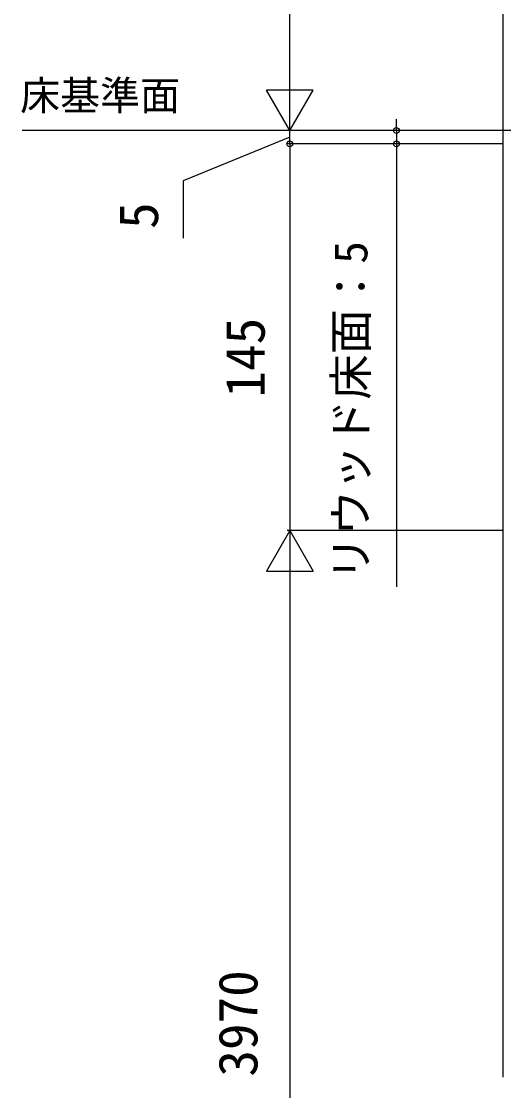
# Model space of a CAD drawing. Units: millimetres, scale not verified. Extents: x -875 to 875, y -1305 to 1298.
# Drawn here: x -600.7 to -419.8, y -1077 to -676.1 of the extents above; entities that cross this region are included whole.
import ezdxf
from ezdxf.enums import TextEntityAlignment as Align

# ---------------------------------------------------------------- set-up
doc = ezdxf.new("R2010")
doc.units = ezdxf.units.MM
doc.header["$LTSCALE"] = 8
for name, color, linetype in [('0-1_USER1', 3, 'Continuous'), ('0-3_YKK_12', 2, 'Continuous'), ('0-5_YKK_D', 6, 'Continuous')]:
    doc.layers.add(name, color=color, linetype=linetype)
doc.styles.add('ＭＳ ゴシック', font='')
doc.styles.get('ＭＳ ゴシック').set_extended_font_data('MS Gothic')

msp = doc.modelspace()

# ---------------------------------------------------------------- linework, layer by layer
at = {"layer": '0-3_YKK_12'}
for p, q in [((-420, -477.077), (-420, -1072)), ((217.5, -717), (-600.37, -717))]:
    msp.add_line(p, q, dxfattribs=at)
at = {"layer": '0-5_YKK_D'}
for p, q in [((-500, -699.5), (-500, -389.5)), ((-500, -717), (-500, -686.689)), ((-500, -717), (-508.75, -701.845)), ((-491.25, -701.845), (-508.75, -701.845)), ((-500, -717), (-491.25, -701.845)), ((-500, -717), (-500, -712.7)), ((-460, -717), (-460, -712.7)), ((-500, -722), (-500, -717)), ((-500, -722), (-500, -717)), ((-430, -717), (-461, -717)), ((-460, -717), (-460, -722)), ((-420.2, -722), (-501, -722)), ((-420.2, -722), (-501, -722)), ((-500, -722), (-500, -867)), ((-500, -722), (-500, -726.3)), ((-420.2, -722), (-461, -722)), ((-460, -722), (-460, -888.094)), ((-500, -867), (-508.75, -882.155)), ((-420.2, -867), (-501, -867)), ((-420.2, -867), (-501, -867)), ((-500, -867), (-491.25, -882.155)), ((-500, -867), (-500, -897.311)), ((-508.75, -882.155), (-491.25, -882.155)), ((-500, -884.5), (-500, -1301))]:
    msp.add_line(p, q, dxfattribs=at)
msp.add_lwpolyline([(-500, -719.5), (-540, -735.796), (-540, -757.387)], dxfattribs=at)
for centre in [(-460, -717), (-500, -722), (-500, -722), (-460, -722)]:
    msp.add_circle(centre, 1.075, dxfattribs=at)

# ---------------------------------------------------------------- texts
at = {"layer": '0-1_USER1', "style": 'ＭＳ ゴシック'}
msp.add_text('床基準面', height=11, dxfattribs=at).set_placement((-601.171, -712.652), align=Align.BOTTOM_LEFT)
at = {"layer": '0-5_YKK_D', "style": 'ＭＳ ゴシック'}
for s, height, p in [('5', 14.66, (-545, -753.864)), ('リウッド床面：5', 12.46, (-467.125, -885.895)), ('145', 14.66, (-505, -817.114)), ('h1＝870、3370、3970', 14.66, (-507.727, -1221.5))]:
    msp.add_text(s, height=height, rotation=90, dxfattribs=at).set_placement(p, align=Align.BOTTOM_LEFT)

doc.saveas('drawing.dxf')
